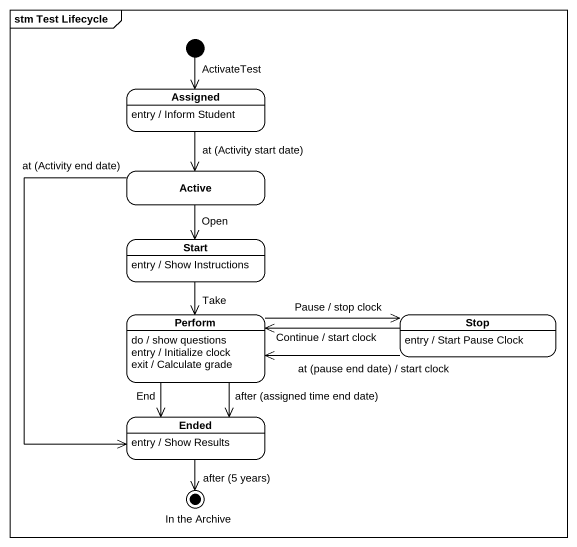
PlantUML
@startuml
mainframe stm Test Lifecycle
hide empty description
state Assigned
Assigned : entry / Inform Student
state Active
state "Start" as Start_
Start_ : entry / Show Instructions
state Perform
Perform : do / show questions
Perform : entry / Initialize clock
Perform : exit / Calculate grade
state "Stop" as Stop_
Stop_ : entry / Start Pause Clock
state Ended
Ended : entry / Show Results
state "In the Archive" as In_the_Archive <<end>>
[*] --> Assigned : ActivateTest
Assigned --> Active : at (Activity start date)
Active --> Start_ : Open
Active --> Ended : at (Activity end date)
Start_ --> Perform : Take
Perform -right-> Stop_ : Pause / stop clock
Perform --> Ended : after (assigned time end date)
Perform --> Ended : End
Stop_ -left-> Perform : Continue / start clock
Stop_ -left-> Perform : at (pause end date) / start clock
Ended --> In_the_Archive : after (5 years)
@enduml
